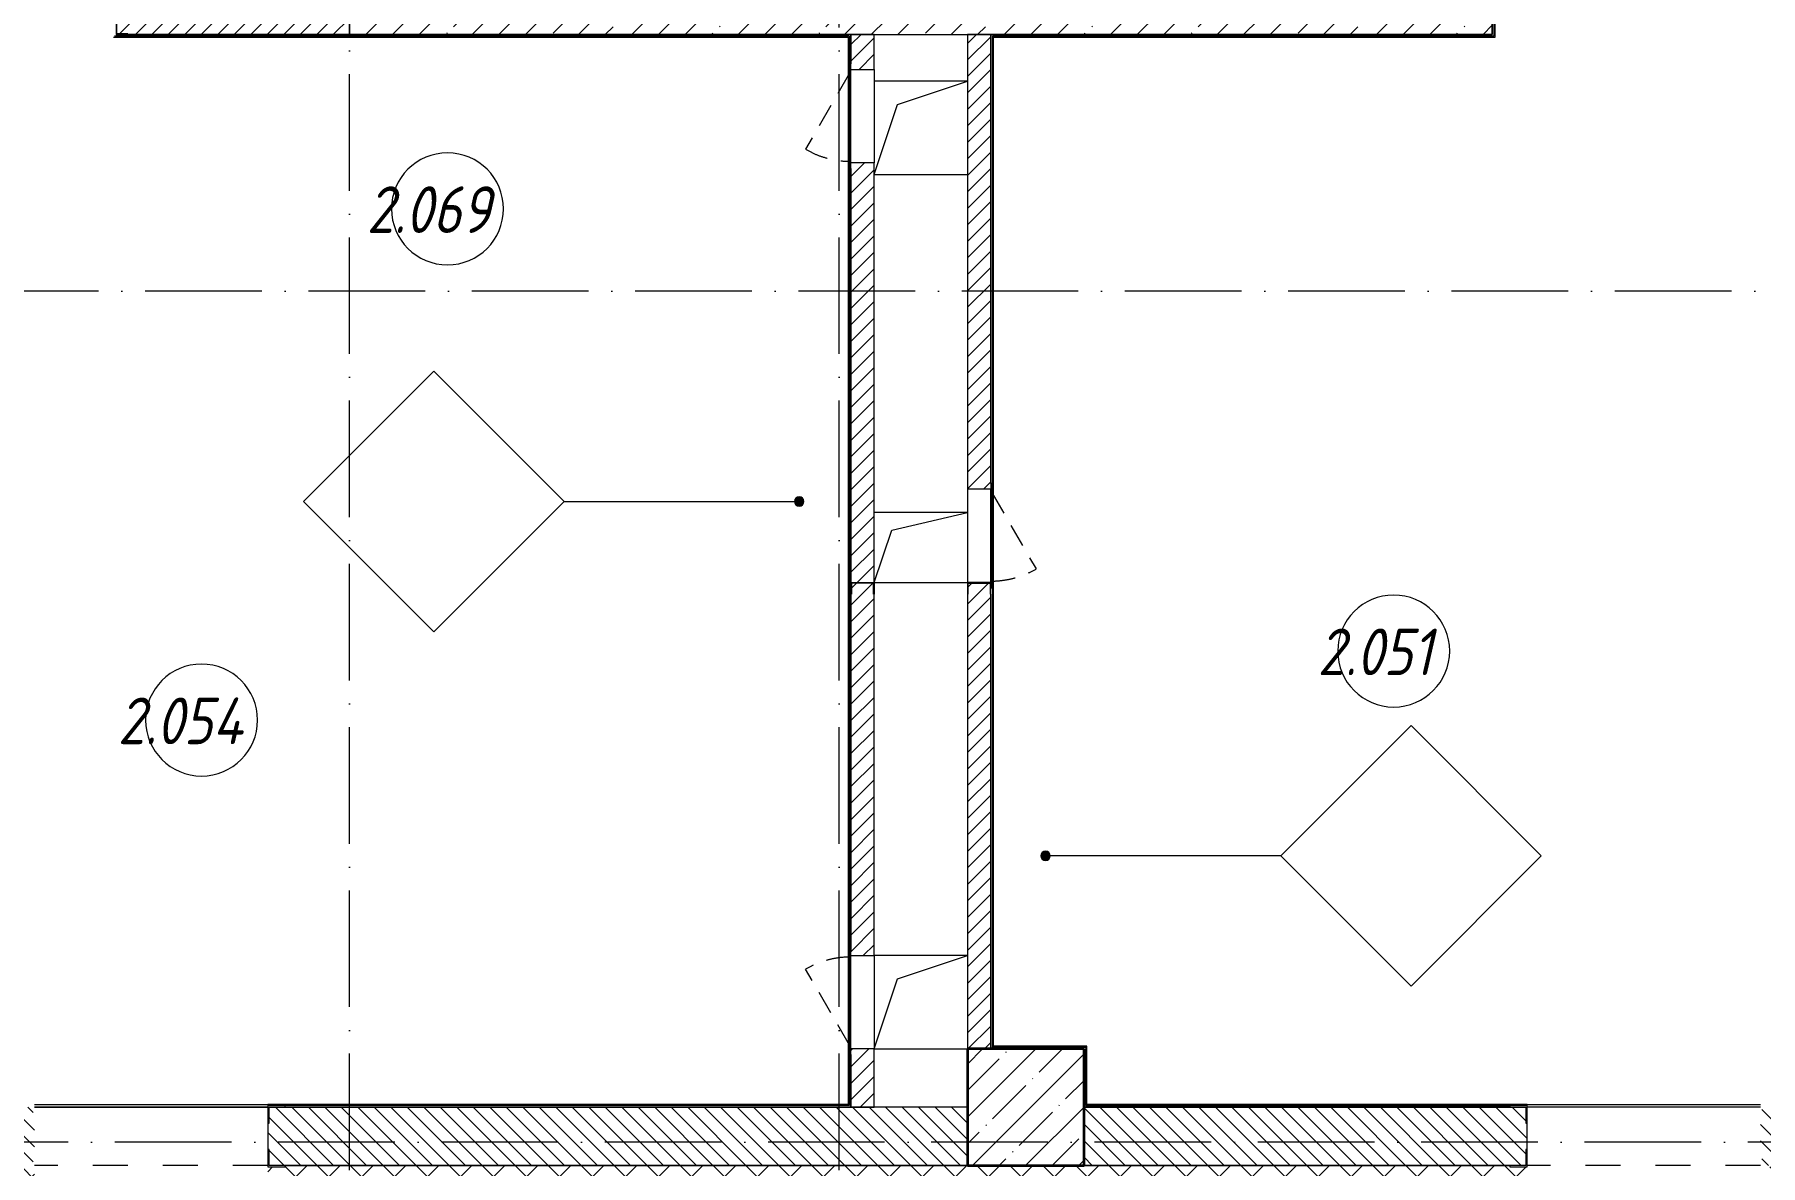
# Model space of a CAD drawing. Header units: millimetres. Extents: x -213536 to 1564669, y -45299 to 942238.
# Drawn here: x -201867 to -194467, y 107883 to 112733 of the extents above; entities that cross this region are included whole.
import ezdxf

# ---------------------------------------------------------------- set-up
doc = ezdxf.new("R2010")
doc.units = ezdxf.units.MM
for name, pattern in [('200_ШТРИХ_ш1п0_6_', [160, 100, -60]), ('50_200_ШТРИХ_1Т_ш5_п1_п1_', [700, 500, -100, 0, -100]), ('Штрих короткий', [300, 150, -150])]:
    doc.linetypes.add(name, pattern=pattern)
for name, color, linetype, lineweight in [('0-1', 7, 'Continuous', 5), ('0-2', 7, 'Continuous', 9), ('Линии-2', 7, 'Continuous', 5), ('Марки помещений', 7, 'Continuous', 9), ('Несущие колонны', 7, 'Continuous', 9), ('Несущие колонны-1', 7, 'Continuous', 35), ('Обобщенные модели', 7, 'Continuous', 9), ('Общие ребра', 7, 'Continuous', 9), ('Окна', 7, 'Continuous', 9), ('Оси-2', 7, '50_200_ШТРИХ_1Т_ш5_п1_п1_', 9), ('Открывание в плане-2', 7, '200_ШТРИХ_ш1п0_6_', 9), ('Перемычка-1', 7, 'Штрих короткий', 9), ('Стены', 7, 'Continuous', 9), ('Стены-1', 7, 'Continuous', 13), ('Штриховка разреза-1', 7, 'Continuous', 9)]:
    doc.layers.add(name, color=color, linetype=linetype, lineweight=lineweight)
doc.layers.add('Элементы узлов-1', color=7, linetype='Continuous', lineweight=9, true_color=0x3b3b3b)
doc.layers.get('0-2').off()
doc.styles.add('ISOCPEUR_I_2', font='isocpeui.ttf', dxfattribs={"width": 0.85, "height": 2.3})
pattern_1 = [(135, (0, 0), (-35.35534, -35.35534), [])]
pattern_2 = [(45, (0, 0), (-35.35534, 35.35534), [])]

# ---------------------------------------------------------------- blocks, each defined once
blk = doc.blocks.new('BSC_Колонна _Прямоугольная - 500х500-V63-АИ2_02_План отделки стен 2-го этажа _Часть 2_')
at = {"layer": 'Несущие колонны'}
h = blk.add_hatch(dxfattribs=at)
h.set_pattern_fill('FP_71', color=256, style=0, pattern_type=2)
h.set_pattern_definition([(45, (-13000, -150), (-114.0493, 114.0493), []), (45, (-12885.95, -150), (-114.0493, 114.0493), [201.612, -40.322, 3.353, -36.97])])
h.paths.add_polyline_path([(-250, -250), (250, -250), (250, 250), (-250, 250)], flags=0)
at = {"layer": 'Несущие колонны-1'}
for p, q in [((250, 250), (-250, 250)), ((-250, 250), (-250, -250)), ((250, -250), (250, 250)), ((-250, -250), (250, -250))]:
    blk.add_line(p, q, dxfattribs=at)
blk = doc.blocks.new('Проем_Дверь_Прямоугольный - 1000х2700h_витражные проемы-25985460-АИ2_02_План отделки стен 2-го этажа _Часть 2_')
at = {"layer": 'Перемычка-1'}
for p, q in [((500, 125), (-500, 125)), ((500, -125), (-500, -125))]:
    blk.add_line(p, q, dxfattribs=at)
blk = doc.blocks.new('Фахверк_СКБ_Уголок - 250_2700-27497298-АИ2_02_План отделки стен 2-го этажа _Часть 2_')
at = {"layer": 'Обобщенные модели'}
for p, q in [((200, 181), (125, 181)), ((125, 181), (125, 106)), ((131, 106), (131, 175)), ((131, 175), (200, 175)), ((200, 175), (200, 181)), ((125, 106), (131, 106)), ((131, -6), (125, -6)), ((125, -6), (125, -81)), ((131, -75), (131, -6)), ((125, -81), (200, -81)), ((200, -75), (131, -75)), ((200, -81), (200, -75))]:
    blk.add_line(p, q, dxfattribs=at)
blk = doc.blocks.new('154_Фахверк_СКБ_Швеллер - Тип_100_3960-28331862-АИ2_02_План отделки стен 2-го этажа _Часть 2_')
at = {"layer": 'Обобщенные модели'}
for p, q in [((175, 50), (125, 50)), ((125, 50), (125, -50)), ((128, 47), (175, 47)), ((128, -47), (128, 47)), ((175, 47), (175, 50)), ((125, -50), (175, -50)), ((175, -47), (128, -47)), ((175, -50), (175, -47))]:
    blk.add_line(p, q, dxfattribs=at)
blk = doc.blocks.new('154_Фахверк_СКБ_Швеллер - Тип_100_3960-28333271-АИ2_02_План отделки стен 2-го этажа _Часть 2_')
at = {"layer": 'Обобщенные модели'}
for p, q in [((125, 50), (175, 50)), ((125, -50), (125, 50)), ((128, 47), (128, -47)), ((175, 47), (128, 47)), ((175, 50), (175, 47)), ((175, -50), (125, -50)), ((128, -47), (175, -47)), ((175, -47), (175, -50))]:
    blk.add_line(p, q, dxfattribs=at)
blk = doc.blocks.new('AR_Отверстие Ниша - Лючок-32405868-АИ2_02_План отделки стен 2-го этажа _Часть 2_')
at = {"layer": 'Окна'}
for p, q in [((200, 50), (-200, 50)), ((200, -50), (200, 50)), ((-200, -50), (200, -50))]:
    blk.add_line(p, q, dxfattribs=at)
blk = doc.blocks.new('Л_Общий_Лючок - Лючок-29677405-АИ2_02_План отделки стен 2-го этажа _Часть 2_')
at = {"layer": 'Окна'}
for p, q in [((424, 6), (-24, 6)), ((-24, 6), (-24, 0)), ((-24, 0), (0, 0)), ((424, 6), (424, 0))]:
    blk.add_line(p, q, dxfattribs=at)
at = {"layer": 'Открывание в плане-2'}
blk.add_line((16.4, 6), (342, 194), dxfattribs=at)
blk.add_arc((6, 0), 388, 0.89053, 30, dxfattribs=at)
blk = doc.blocks.new('AR_Отверстие Ниша - Лючок-32405936-АИ2_02_План отделки стен 2-го этажа _Часть 2_')
at = {"layer": 'Окна'}
for p, q in [((-200, 50), (200, 50)), ((-200, -50), (-200, 50)), ((200, 50), (200, -50)), ((200, -50), (-200, -50))]:
    blk.add_line(p, q, dxfattribs=at)
blk = doc.blocks.new('Л_Общий_Лючок - Лючок-29741325-АИ2_02_План отделки стен 2-го этажа _Часть 2_')
at = {"layer": 'Окна'}
for p, q in [((-24, 0), (-24, -6)), ((0, 0), (-24, 0)), ((424, 0), (400, 0)), ((424, 0), (424, -6)), ((-24, -6), (424, -6))]:
    blk.add_line(p, q, dxfattribs=at)
at = {"layer": 'Открывание в плане-2'}
blk.add_line((383.6, -6), (58, -194), dxfattribs=at)
blk.add_arc((394, 0), 388, 180.89053, 210, dxfattribs=at)
blk = doc.blocks.new('AR_Отверстие Ниша - Лючок-32405898-АИ2_02_План отделки стен 2-го этажа _Часть 2_')
at = {"layer": 'Окна'}
for p, q in [((-200, 50), (200, 50)), ((-200, -50), (-200, 50)), ((200, 50), (200, -50)), ((200, -50), (-200, -50))]:
    blk.add_line(p, q, dxfattribs=at)
blk = doc.blocks.new('Л_Общий_Лючок - Лючок-V188-АИ2_02_План отделки стен 2-го этажа _Часть 2_')
at = {"layer": 'Окна'}
for p, q in [((-24, 0), (-24, -6)), ((0, 0), (-24, 0)), ((424, 0), (400, 0)), ((424, 0), (424, -6)), ((-24, -6), (424, -6))]:
    blk.add_line(p, q, dxfattribs=at)
at = {"layer": 'Открывание в плане-2'}
blk.add_line((16.4, -6), (342, -194), dxfattribs=at)
blk.add_arc((6, 0), 388, 330, 359.10947, dxfattribs=at)
blk = doc.blocks.new('AR_Отверстие прямоугольное _в плите_ - AR_Отверстие прямоугольное _в плите_-30459211-АИ2_02_План отделки стен 2-го этажа _Часть 2_')
at = {"layer": 'Обобщенные модели'}
for p, q in [((200, 200), (-200, 200)), ((-100, 100), (200, 200)), ((-200, -200), (-100, 100)), ((-200, -200), (200, -200))]:
    blk.add_line(p, q, dxfattribs=at)
blk = doc.blocks.new('AR_Отверстие прямоугольное _в плите_ - AR_Отверстие прямоугольное _в плите_-30459214-АИ2_02_План отделки стен 2-го этажа _Часть 2_')
at = {"layer": 'Обобщенные модели'}
for p, q in [((200, 150), (-200, 150)), ((-125, 75), (200, 150)), ((-200, -150), (-125, 75)), ((-200, -150), (200, -150))]:
    blk.add_line(p, q, dxfattribs=at)
blk = doc.blocks.new('0125-Р-ОО-Ш2-АР-о_23_10_2024_rvt-1-АИ2_02_План отделки стен 2-го этажа _Часть 2_')
at = {"layer": 'Штриховка разреза-1'}
h = blk.add_hatch(dxfattribs=at)
h.set_pattern_fill('FP_1', color=256, style=0, pattern_type=2)
h.set_pattern_definition([(45, (0, 0), (-114.0493, 114.0493), []), (45, (114.05, 0), (-114.0493, 114.0493), [201.612, -40.322, 3.353, -36.97])])
h.paths.add_polyline_path([(15000, 4750), (15000, 5000), (10100, 5000), (10100, 4750), (14595.1, 4750)], flags=0)
h = blk.add_hatch(dxfattribs=at)
h.set_pattern_fill('FP_92', color=256, style=0, pattern_type=2)
h.set_pattern_definition(pattern_2)
h.paths.add_polyline_path([(10100, 4750), (10100, 4850), (9150, 4850), (9150, 4847), (9103, 4847), (9103, 4753), (9150, 4753), (9150, 4750), (9935.2, 4750)], flags=0)
h = blk.add_hatch(dxfattribs=at)
h.set_pattern_fill('FP_92', color=256, style=0, pattern_type=2)
h.set_pattern_definition(pattern_2)
h.paths.add_polyline_path([(12250, 150), (12350, 150), (12350, 400), (12250, 400), (12250, 376)], flags=0)
h.paths.add_polyline_path([(12265.1, 800), (12350, 800), (12350, 2350), (12347, 2350), (12347, 2397), (12253, 2397), (12253, 2350), (12250, 2350), (12251, 800)], flags=0)
h.paths.add_polyline_path([(12347, 2400), (12350, 2400), (12350, 4200), (12250, 4200), (12250, 2400), (12297.1, 2400)], flags=0)
h.paths.add_polyline_path([(12350, 4600), (12350, 4750), (12250, 4750), (12251, 4600), (12274, 4600)], flags=0)
h = blk.add_hatch(dxfattribs=at)
h.set_pattern_fill('FP_92', color=256, style=0, pattern_type=2)
h.set_pattern_definition(pattern_2)
h.paths.add_polyline_path([(12750, 400), (12850, 400), (12850, 2350), (12847, 2350), (12847, 2397), (12753, 2397), (12753, 2350), (12750, 2350), (12750, 492.9)], flags=0)
h.paths.add_polyline_path([(12750, 2800), (12850, 2800), (12850, 4750), (12750, 4750), (12750, 2803)], flags=0)
h = blk.add_hatch(dxfattribs=at)
h.set_pattern_fill('FP_2', color=256, style=0, pattern_type=2)
h.set_pattern_definition(pattern_1)
h.paths.add_polyline_path([(11333.2, -100), (12750, -100), (12750, 150), (9756, 150), (9756, 81), (9750, 81), (9750, -31), (9756, -31), (9756, -100), (10867.2, -100)], flags=0)
h.paths.add_polyline_path([(8537.2, -100), (8744, -100), (8744, -31), (8750, -31), (8750, 81), (8744, 81), (8744, 150), (8150, 150), (8150, -100)], flags=0)
h = blk.add_hatch(dxfattribs=at)
h.set_pattern_fill('FP_2', color=256, style=0, pattern_type=2)
h.set_pattern_definition(pattern_1)
h.paths.add_polyline_path([(16750, -100), (16750, 150), (16156, 150), (16156, 81), (16150, 81), (16150, -31), (16156, -31), (16156, -100), (16459.1, -100)], flags=0)
h.paths.add_polyline_path([(14595.1, -100), (15144, -99.2), (15144, -31), (15150, -31), (15150, 81), (15144, 81), (15144, 150), (13250, 150), (13250, -100), (13663.1, -100)], flags=0)
h = blk.add_hatch(dxfattribs=at)
h.set_pattern_fill('FP_81', color=256, style=0, pattern_type=2)
h.set_pattern_definition([(45, (0, 0), (-70.71068, 70.71068), []), (135, (0, 0), (-70.71068, -70.71068), [])])
h.paths.add_polyline_path([(103134.1, -200), (103600, -200), (103600, -100), (94575, -100), (94575, -106), (94500, -106), (94500, -200), (102202.1, -200)], flags=0)
h.paths.add_polyline_path([(91850, -200), (92700, -200), (92700, -106), (92625, -106), (92625, -100), (84750, -100), (84750, -200), (91350, -200)], flags=0)
h.paths.add_polyline_path([(83562.3, -200), (83750, -200), (83750, -100), (82625, -100), (82625, -106), (82550, -106), (82550, -200), (83250, -200)], flags=0)
h.paths.add_polyline_path([(74750, -200), (74750, -100), (73425, -100), (73425, -106), (73350, -106), (73350, -200), (74242.4, -200)], flags=0)
h.paths.add_polyline_path([(71446.5, -200), (71550, -200), (71550, -106), (71475, -106), (71475, -100), (70425, -100), (70425, -106), (70350, -106), (70350, -200), (71200, -200)], flags=0)
h.paths.add_polyline_path([(67718.5, -200), (68549.7, -200), (68549.7, -106), (68475, -106), (68475, -100), (67425, -100), (67425, -106), (67350, -106), (67350, -200)], flags=0)
h.paths.add_polyline_path([(64700, -200), (65550, -200), (65550, -106), (65475, -106), (65475, -100), (64425, -100), (64425, -106), (64350, -106), (64350, -200), (64456.5, -200)], flags=0)
h.paths.add_polyline_path([(62550, -200), (62550, -106), (62475, -106), (62475, -100), (61425, -100), (61425, -106), (61350, -106), (61350, -200), (62126.6, -200)], flags=0)
h.paths.add_polyline_path([(56534.6, -200), (56550, -200), (56550, -106), (56475, -106), (56475, -100), (55425, -100), (55425, -106), (55350, -106), (55350, -200), (56200, -200)], flags=0)
h.paths.add_polyline_path([(53272.7, -200), (53550, -200), (53550, -106), (53475, -106), (53475, -100), (52425, -100), (52425, -106), (52350, -106), (52350, -200), (52806.7, -200)], flags=0)
h.paths.add_polyline_path([(50550, -200), (50550, -106), (50475, -106), (50475, -100), (49425, -100), (49425, -106), (49350, -106), (49350, -200), (50010.7, -200)], flags=0)
h.paths.add_polyline_path([(47475, -200), (47550, -200), (47550, -106), (47475, -106), (47475, -100), (46425, -100), (46425, -106), (46350, -106), (46350, -200), (47214.7, -200)], flags=0)
h.paths.add_polyline_path([(44550, -200), (44550, -106), (44475, -106), (44475, -100), (43425, -100), (43425, -106), (43350, -106), (43350, -200), (44418.8, -200)], flags=0)
h.paths.add_polyline_path([(40700, -200), (41550, -200), (41550, -106), (41475, -105.4), (41475, -100), (40150, -100), (40150, -200), (40690.8, -200)], flags=0)
h.paths.add_polyline_path([(38344, -200), (38350, -200), (38350, -106), (38275, -106), (38275, -100), (37150, -100), (37150, -200), (38275, -200)], flags=0)
h.paths.add_polyline_path([(35350, -200), (35350, -106), (35275, -106), (35275, -100), (34225, -100), (34225, -106), (34150, -106), (34150, -200), (35344, -200)], flags=0)
h.paths.add_polyline_path([(32275, -200), (32350, -200), (32350, -106), (32275, -106), (32275, -100), (31150, -100), (31150, -200), (31650, -200)], flags=0)
h.paths.add_polyline_path([(29350, -200), (29350, -106), (29275, -106), (29275, -100), (28150, -100), (28150, -200), (29344, -200)], flags=0)
h.paths.add_polyline_path([(25779, -200), (26350, -200), (26350, -106), (26275, -106), (26275, -100), (25225, -100), (25225, -106), (25150, -106), (25150, -200), (25313, -200)], flags=0)
h.paths.add_polyline_path([(22650, -200), (23350, -200), (23350, -106), (23275, -106), (23275, -100), (22150, -100), (22150, -200)], flags=0)
h.paths.add_polyline_path([(19255.1, -200), (20350, -200), (20350, -106), (20275, -106), (20275, -100), (19150, -100), (19150, -200)], flags=0)
h.paths.add_polyline_path([(16459.1, -200), (17350, -200), (17350, -106), (17275, -106), (17275, -100), (16225, -100), (16225, -106), (16150, -106), (16150, -200)], flags=0)
h.paths.add_polyline_path([(14595.1, -200), (15150, -200), (15150, -106), (15075, -106), (15075, -100), (9825, -100), (9825, -106), (9750, -106), (9750, -200), (13663.1, -200)], flags=0)
h.paths.add_polyline_path([(8150, -200), (8750, -200), (8750, -106), (8675, -106), (8675, -100), (-100, -100), (-100, -200), (8071.2, -200)], flags=0)
at = {"layer": 'Общие ребра'}
for p, q in [((9825, -100), (12750, -100)), ((12750, -100), (9825, -100)), ((15075, -100), (13250, -100)), ((13250, -100), (15075, -100))]:
    blk.add_line(p, q, dxfattribs=at)
at = {"layer": 'Стены'}
blk.add_line((8750, 150), (9750, 150), dxfattribs=at)
at = {"layer": 'Стены-1'}
for p, q in [((10100, 5000), (10100, 4750)), ((15000, 4750), (15000, 5000)), ((10100, 4750), (10100, 4850)), ((9150, 4750), (10100, 4750)), ((10100, 4750), (15000, 4750)), ((12350, 4750), (12250, 4750)), ((12250, 4750), (12250, 4624)), ((12350, 4600), (12350, 4750)), ((12850, 4750), (12750, 4750)), ((12750, 4750), (12750, 2800)), ((12850, 2824), (12850, 4750)), ((12250, 4176), (12250, 2400)), ((12350, 2400), (12350, 4200)), ((12250, 2350), (12250, 824)), ((12350, 800), (12350, 2350)), ((12750, 2350), (12750, 400)), ((12850, 400), (12850, 2350)), ((12250, 376), (12250, 150)), ((12350, 150), (12350, 400)), ((12750, 150), (9825, 150)), ((12250, 150), (12350, 150)), ((15075, 150), (13250, 150)), ((9750, 81), (9750, -31)), ((15150, -31), (15150, 81))]:
    blk.add_line(p, q, dxfattribs=at)
at = {"layer": '0-2'}
for name, p in [('154_Фахверк_СКБ_Швеллер - Тип_100_3960-28331862-АИ2_02_План отделки стен 2-го этажа _Часть 2_', (8975, 4800)), ('AR_Отверстие прямоугольное _в плите_ - AR_Отверстие прямоугольное _в плите_-30459211-АИ2_02_План отделки стен 2-го этажа _Часть 2_', (12550, 4350)), ('AR_Отверстие прямоугольное _в плите_ - AR_Отверстие прямоугольное _в плите_-30459214-АИ2_02_План отделки стен 2-го этажа _Часть 2_', (12550, 2550)), ('AR_Отверстие прямоугольное _в плите_ - AR_Отверстие прямоугольное _в плите_-30459211-АИ2_02_План отделки стен 2-го этажа _Часть 2_', (12550, 600)), ('BSC_Колонна _Прямоугольная - 500х500-V63-АИ2_02_План отделки стен 2-го этажа _Часть 2_', (13000, 150)), ('Проем_Дверь_Прямоугольный - 1000х2700h_витражные проемы-25985460-АИ2_02_План отделки стен 2-го этажа _Часть 2_', (9250, 25)), ('Фахверк_СКБ_Уголок - 250_2700-27497298-АИ2_02_План отделки стен 2-го этажа _Часть 2_', (9625, -25)), ('Проем_Дверь_Прямоугольный - 1000х2700h_витражные проемы-25985460-АИ2_02_План отделки стен 2-го этажа _Часть 2_', (15650, 25))]:
    blk.add_blockref(name, p, dxfattribs=at)
for name, p, rotation in [('Л_Общий_Лючок - Лючок-V188-АИ2_02_План отделки стен 2-го этажа _Часть 2_', (12250, 4600), 269.9999999999997), ('AR_Отверстие Ниша - Лючок-32405898-АИ2_02_План отделки стен 2-го этажа _Часть 2_', (12300, 4400), 89.9999999999997), ('Л_Общий_Лючок - Лючок-29677405-АИ2_02_План отделки стен 2-го этажа _Часть 2_', (12850, 2800), 269.9999999999996), ('AR_Отверстие Ниша - Лючок-32405868-АИ2_02_План отделки стен 2-го этажа _Часть 2_', (12800, 2600), 89.9999999999997), ('154_Фахверк_СКБ_Швеллер - Тип_100_3960-28333271-АИ2_02_План отделки стен 2-го этажа _Часть 2_', (12300, 2525), 269.9999999999997), ('154_Фахверк_СКБ_Швеллер - Тип_100_3960-28331862-АИ2_02_План отделки стен 2-го этажа _Часть 2_', (12800, 2525), 269.9999999999997), ('Л_Общий_Лючок - Лючок-29741325-АИ2_02_План отделки стен 2-го этажа _Часть 2_', (12250, 800), 269.9999999999997), ('AR_Отверстие Ниша - Лючок-32405936-АИ2_02_План отделки стен 2-го этажа _Часть 2_', (12300, 600), 89.9999999999997), ('Фахверк_СКБ_Уголок - 250_2700-27497298-АИ2_02_План отделки стен 2-го этажа _Часть 2_', (15275, 75), 180)]:
    blk.add_blockref(name, p, dxfattribs=dict(at, rotation=rotation))
blk = doc.blocks.new('AI_Марка_Помещение_х1__Общий_E___ISO-2_1K_ - Номер-16210215-АИ2_02_План отделки стен 2-го этажа _Часть 2_')
at = {"layer": 'Марки помещений'}
for start, end in [(360, 180), (180, 360)]:
    blk.add_arc((0.039, 0.312), 2.4, start, end, dxfattribs=at)
blk = doc.blocks.new('Оси1')
at = {"layer": 'Оси-2'}
for p, q in [((216345.6, 210594.5), (216345.6, 264395.4)), ((218445.6, 210594.5), (218445.6, 264395.4)), ((311183.9, 216465.2), (203926.8, 216465.2)), ((312453.9, 212815.2), (203926.8, 212815.2))]:
    blk.add_line(p, q, dxfattribs=at)

msp = doc.modelspace()

# ---------------------------------------------------------------- hatches: boundary and pattern name
at = {"layer": 'Элементы узлов-1'}
for points in [[(-198588.1, 110710.5), (-198582.9, 110711.1), (-198578.1, 110713.1), (-198573.9, 110716.3), (-198570.8, 110720.5), (-198568.8, 110725.3), (-198568.1, 110730.5), (-198568.8, 110735.6), (-198570.8, 110740.5), (-198573.9, 110744.6), (-198578.1, 110747.8), (-198584.9, 110750), (-198588.1, 110750.5), (-198593.3, 110749.8), (-198598.1, 110747.8), (-198602.2, 110744.6), (-198605.4, 110740.5), (-198607.4, 110735.6), (-198608.1, 110730.5), (-198607.4, 110725.3), (-198605.4, 110720.5), (-198602.2, 110716.3), (-198598.1, 110713.1), (-198593.3, 110711.1)], [(-197532.3, 109190.8), (-197527.1, 109191.5), (-197522.3, 109193.5), (-197518.1, 109196.7), (-197515, 109200.8), (-197513, 109205.7), (-197512.3, 109210.8), (-197513, 109216), (-197515, 109220.8), (-197518.1, 109225), (-197522.3, 109228.2), (-197527.1, 109230.2), (-197532.3, 109230.8), (-197537.5, 109230.2), (-197542.3, 109228.2), (-197546.4, 109225), (-197549.6, 109220.8), (-197551.6, 109216), (-197552.3, 109210.8), (-197551.6, 109205.7), (-197549.6, 109200.8), (-197546.4, 109196.7), (-197542.3, 109193.5), (-197537.5, 109191.5)]]:
    msp.add_hatch(color=256, dxfattribs=at).paths.add_polyline_path(points, flags=0)

# ---------------------------------------------------------------- linework, layer by layer
at = {"layer": 'Линии-2'}
for p, q in [((-200155, 111289.1), (-200713.7, 110730.5)), ((-199596.4, 110730.5), (-200155, 111289.1)), ((-200713.7, 110730.5), (-200155, 110171.8)), ((-200155, 110171.8), (-199596.4, 110730.5)), ((-199596.4, 110730.5), (-198608.1, 110730.5)), ((-195965.3, 109769.5), (-196524, 109210.8)), ((-195406.7, 109210.8), (-195965.3, 109769.5)), ((-196524, 109210.8), (-197512.3, 109210.8)), ((-196524, 109210.8), (-195965.3, 108652.2)), ((-195965.3, 108652.2), (-195406.7, 109210.8))]:
    msp.add_line(p, q, dxfattribs=at)
for centre, start, end in [((-198588.1, 110730.5), 90, 270), ((-198588.1, 110730.5), 270, 90), ((-197532.3, 109210.8), 0, 180), ((-197532.3, 109210.8), 180, 0)]:
    msp.add_arc(centre, 20, start, end, dxfattribs=at)
at = {"layer": 'Общие ребра'}
for p, q in [((-195610, 115675.8), (-195610, 112725.8)), ((-198374, 112725.8), (-201524, 112725.8)), ((-198374, 112725.8), (-198374, 108139.8)), ((-197760, 112725.8), (-197760, 108389.8)), ((-195610, 112725.8), (-197760, 112725.8)), ((-197760, 108389.8), (-197360, 108389.8)), ((-197360, 108389.8), (-197360, 108139.8)), ((-198374, 108139.8), (-200867, 108139.8)), ((-197360, 108139.8), (-195467, 108139.8))]:
    msp.add_line(p, q, dxfattribs=at)
at = {"layer": 'Стены'}
for p, q in [((-201867, 108144.8), (-200867, 108144.8)), ((-200867, 108132.8), (-201867, 108132.8)), ((-195467, 108144.8), (-194467, 108144.8)), ((-194467, 108132.8), (-195467, 108132.8))]:
    msp.add_line(p, q, dxfattribs=at)
at = {"layer": 'Стены-1'}
for p, q in [((-195617, 115682.8), (-195617, 112732.8)), ((-195605, 112720.8), (-195605, 115670.8)), ((-201529, 112720.8), (-198379, 112720.8)), ((-198367, 112732.8), (-201467, 112732.8)), ((-198379, 112720.8), (-198379, 108144.8)), ((-198367, 112606.8), (-198367, 112732.8)), ((-197767, 112732.8), (-197767, 110806.8)), ((-195617, 112732.8), (-197767, 112732.8)), ((-197755, 108394.8), (-197755, 112720.8)), ((-197755, 112720.8), (-195605, 112720.8)), ((-198367, 110382.8), (-198367, 112158.8)), ((-198367, 108806.8), (-198367, 110332.8)), ((-197767, 110332.8), (-197767, 108382.8)), ((-198367, 108132.8), (-198367, 108358.8)), ((-197355, 108394.8), (-197755, 108394.8)), ((-197355, 108144.8), (-197355, 108394.8)), ((-198379, 108144.8), (-200867, 108144.8)), ((-200867, 108144.8), (-200867, 108138.8)), ((-200792, 108132.8), (-198367, 108132.8)), ((-197367, 108132.8), (-195542, 108132.8)), ((-195467, 108144.8), (-197355, 108144.8)), ((-195467, 108138.8), (-195467, 108144.8))]:
    msp.add_line(p, q, dxfattribs=at)

# ---------------------------------------------------------------- block references
at = {"color": 2, "lineweight": 30}
msp.add_blockref('Оси1', (-416862.6, -104832.4), dxfattribs=at)
at = {"layer": '0-1'}
msp.add_blockref('0125-Р-ОО-Ш2-АР-о_23_10_2024_rvt-1-АИ2_02_План отделки стен 2-го этажа _Часть 2_', (-210617, 107982.8), dxfattribs=at)
at = {"layer": 'Марки помещений', "xscale": 99.99999999999993, "yscale": 99.99999999999993, "zscale": 99.99999999999993}
for p in [(-200100.4, 111954), (-196043.5, 110057.7), (-201154.7, 109761.8)]:
    msp.add_blockref('AI_Марка_Помещение_х1__Общий_E___ISO-2_1K_ - Номер-16210215-АИ2_02_План отделки стен 2-го этажа _Часть 2_', p, dxfattribs=at)

# ---------------------------------------------------------------- texts
at = {"layer": 'Марки помещений', "char_height": 200, "attachment_point": 1, "style": 'ISOCPEUR_I_2'}
for s, insert, width in [('2.069', (-200443, 112081.9), 785.654), ('2.051', (-196366.1, 110185.5), 737.552), ('2.054', (-201510.4, 109889.6), 817.721)]:
    msp.add_mtext(s, dxfattribs=dict(at, insert=insert, width=width))

doc.saveas('drawing.dxf')
